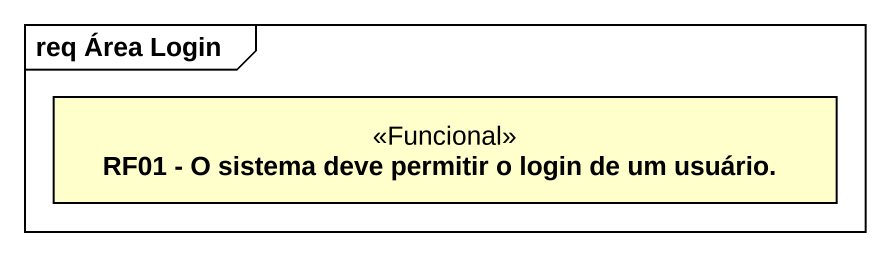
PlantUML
@startuml
mainframe req Área Login
hide circle
hide empty members
class "RF01 - O sistema deve permitir o login de um usuário." as RF01_O_sistema_deve <<Funcional>>
@enduml
